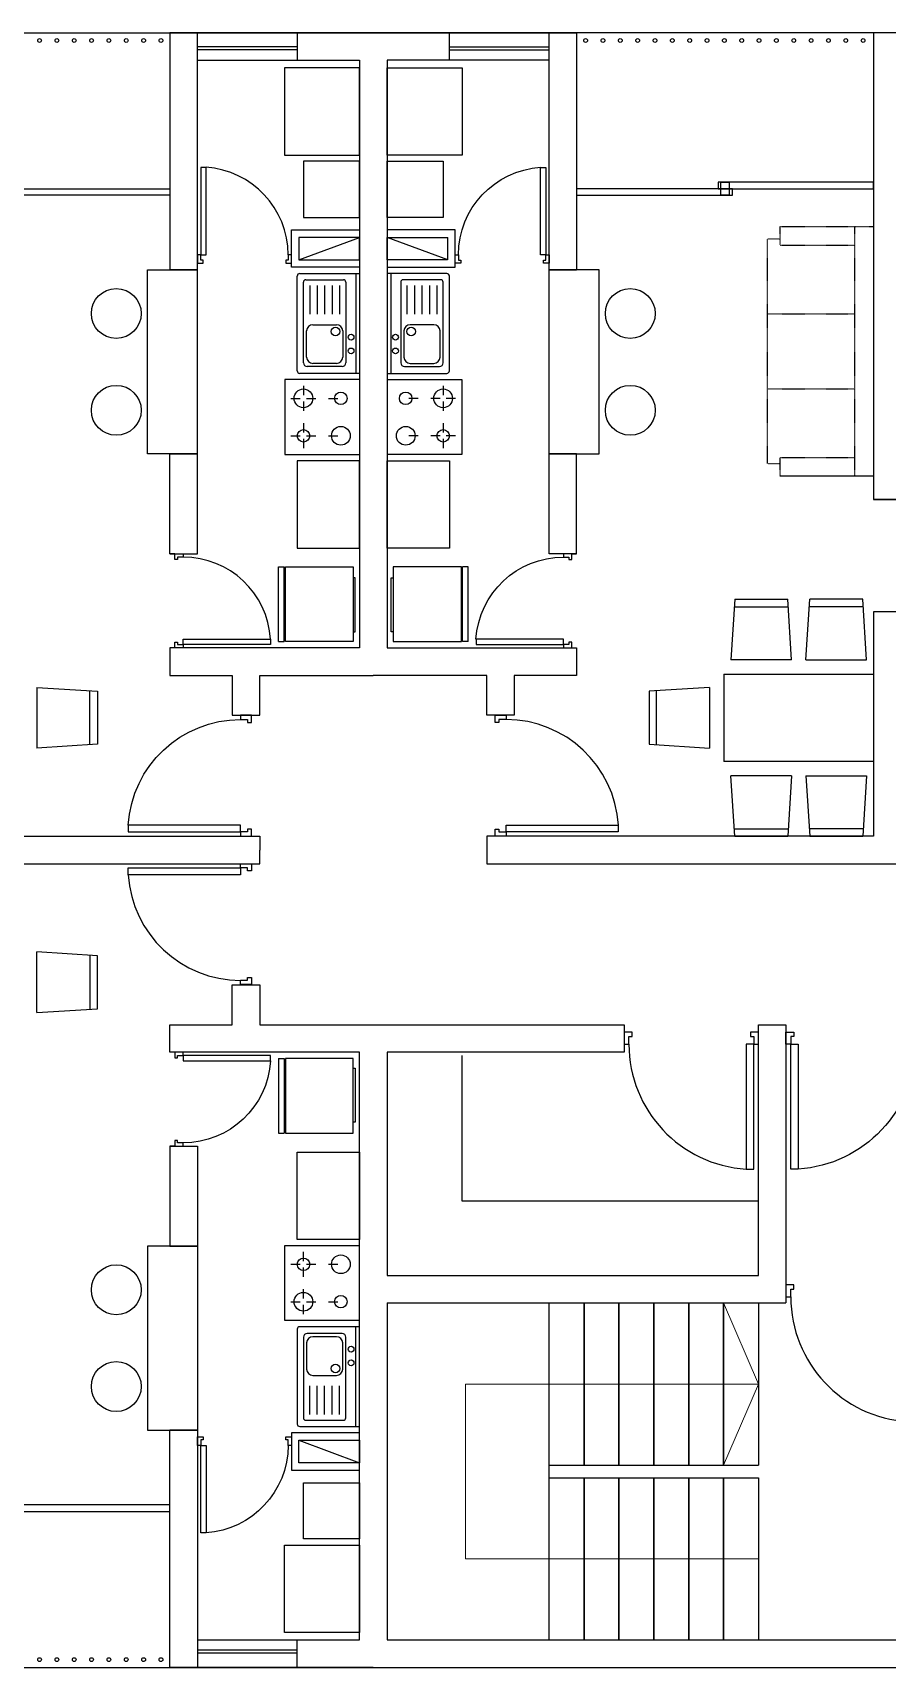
# Model space of a CAD drawing. Header units: inches. Extents: x -1960 to 5063, y 53 to 5870.
# Drawn here: x 1078 to 1763, y 2011 to 3321 of the extents above; entities that cross this region are included whole.
import ezdxf

# ---------------------------------------------------------------- set-up
doc = ezdxf.new("R2010")
doc.units = ezdxf.units.IN
doc.header["$MEASUREMENT"] = 0
doc.linetypes.add('HIDDEN', pattern=[0.375, 0.25, -0.125])
for name, color, linetype in [('00_CONJUNTO', 1, 'Continuous'), ('01 BLOQUES MUEBLES', 1, 'Continuous'), ('01 MUROS', 7, 'Continuous'), ('01 PUERTAS Y VENTANAS', 246, 'Continuous'), ('_LOSA', 250, 'Continuous')]:
    doc.layers.add(name, color=color, linetype=linetype)
doc.layers.add('_ELEV 1', color=7, linetype='Continuous', lineweight=9)

# ---------------------------------------------------------------- blocks, each defined once
blk = doc.blocks.new('*U24')
at = {"layer": '01 PUERTAS Y VENTANAS'}
for points in [[(1555.7, 4997.8), (1633.7, 4997.8), (1633.7, 4993.1), (1555.7, 4993.1)], [(1633.7, 4997.8), (1633.7, 5000.8), (1641.2, 5000.8), (1641.2, 4995.8), (1638.7, 4995.8), (1638.7, 4997.8)], [(1633.7, 4916.8), (1633.7, 4919.8), (1638.7, 4919.8), (1638.7, 4921.8), (1641.2, 4921.8), (1641.2, 4916.8)]]:
    blk.add_lwpolyline(points, close=True, dxfattribs=at)
at = {"layer": '01 PUERTAS Y VENTANAS', "color": 8}
blk.add_arc((1633.8, 4998.1), 78.3, 183.6465, 269.9158, dxfattribs=at)
blk = doc.blocks.new('*U28')
at = {"layer": '01 PUERTAS Y VENTANAS'}
for points in [[(1557.2, 4993.3), (1560.2, 4993.3), (1560.2, 4998.2), (1562.2, 4998.2), (1562.2, 5000.8), (1557.2, 5000.8)], [(1638.2, 4915.3), (1638.2, 4993.3), (1633.5, 4993.3), (1633.5, 4915.3)], [(1638.2, 4993.3), (1641.2, 4993.3), (1641.2, 5000.8), (1636.2, 5000.8), (1636.2, 4998.2), (1638.2, 4998.2)]]:
    blk.add_lwpolyline(points, close=True, dxfattribs=at)
at = {"layer": '01 PUERTAS Y VENTANAS', "color": 8}
blk.add_arc((1638.5, 4993.4), 78.3, 180.0842, 266.3535, dxfattribs=at)
blk = doc.blocks.new('*U25')
at = {"layer": '01 PUERTAS Y VENTANAS'}
for points in [[(1644.2, 4993.3), (1641.2, 4993.3), (1641.2, 5000.8), (1646.2, 5000.8), (1646.2, 4998.2), (1644.2, 4998.2)], [(1725.2, 4993.3), (1722.2, 4993.3), (1722.2, 4998.2), (1720.2, 4998.2), (1720.2, 5000.8), (1725.2, 5000.8)], [(1644.2, 4915.3), (1644.2, 4993.3), (1648.9, 4993.3), (1648.9, 4915.3)]]:
    blk.add_lwpolyline(points, close=True, dxfattribs=at)
at = {"layer": '01 PUERTAS Y VENTANAS', "color": 8}
blk.add_arc((1644, 4993.4), 78.3, 273.6465, 359.9158, dxfattribs=at)
blk = doc.blocks.new('*U26')
at = {"layer": '01 PUERTAS Y VENTANAS'}
for points in [[(1648.7, 4997.8), (1648.7, 5000.8), (1641.2, 5000.8), (1641.2, 4995.8), (1643.8, 4995.8), (1643.8, 4997.8)], [(1726.7, 4997.8), (1648.7, 4997.8), (1648.7, 4993.1), (1726.7, 4993.1)], [(1648.7, 4916.8), (1648.7, 4919.8), (1643.8, 4919.8), (1643.8, 4921.8), (1641.2, 4921.8), (1641.2, 4916.8)]]:
    blk.add_lwpolyline(points, close=True, dxfattribs=at)
at = {"layer": '01 PUERTAS Y VENTANAS', "color": 8}
blk.add_arc((1648.6, 4998.1), 78.3, 270.0842, 356.3535, dxfattribs=at)

msp = doc.modelspace()

# ---------------------------------------------------------------- linework, layer by layer
at = {"color": 7, "ltscale": 9}
for p, q in [((1291, 3138.6), (1339.7, 3156.6)), ((1410.4, 3138.6), (1361.7, 3156.6)), ((1291, 2192.6), (1339.7, 2174.6))]:
    msp.add_line(p, q, dxfattribs=at)
at = {"layer": '00_CONJUNTO', "color": 7}
for p, q in [((1209.7, 3130.6), (1187.7, 3130.6)), ((1209.7, 3130.6), (1209.7, 3130.6)), ((1491.7, 3130.6), (1491.7, 3130.6)), ((1491.7, 3130.6), (1513.7, 3130.6)), ((1209.7, 2200.6), (1187.7, 2200.6)), ((1209.7, 2200.6), (1209.7, 2200.6))]:
    msp.add_line(p, q, dxfattribs=at)
at = {"layer": '01 BLOQUES MUEBLES', "color": 7}
for p, q in [((1339.6, 3292.6), (1279.6, 3292.6)), ((1279.6, 3292.6), (1279.6, 3222.6)), ((1339.7, 3222.6), (1339.7, 3292.6)), ((1361.7, 3222.6), (1361.7, 3292.6)), ((1361.9, 3292.6), (1421.9, 3292.6)), ((1421.9, 3292.6), (1421.9, 3222.6)), ((1279.6, 3222.6), (1339.7, 3222.6)), ((1421.9, 3222.6), (1361.7, 3222.6)), ((1294.7, 3217.6), (1294.7, 3172.6)), ((1339.7, 3217.6), (1294.7, 3217.6)), ((1339.7, 3172.6), (1339.7, 3217.6)), ((1361.7, 3172.6), (1361.7, 3217.6)), ((1361.7, 3217.6), (1406.7, 3217.6)), ((1406.7, 3217.6), (1406.7, 3172.6)), ((1294.7, 3172.6), (1339.7, 3172.6)), ((1406.7, 3172.6), (1361.7, 3172.6)), ((1751.7, 3165.3), (1751.7, 2965.3)), ((1169.7, 2983), (1169.7, 3130.6)), ((1169.7, 3130.6), (1209.7, 3130.6)), ((1209.7, 2983), (1209.7, 3130.6)), ((1289.7, 3049.6), (1289.7, 3125.6)), ((1291.7, 3127.6), (1339.7, 3127.6)), ((1294.7, 3086.1), (1294.7, 3120.6)), ((1296.7, 3122.6), (1326.7, 3122.6)), ((1299.7, 3118.1), (1299.7, 3095)), ((1305.7, 3118.1), (1305.7, 3095)), ((1311.7, 3118.1), (1311.7, 3095)), ((1317.7, 3118.1), (1317.7, 3095)), ((1323.7, 3118.1), (1323.7, 3095)), ((1328.7, 3120.6), (1328.7, 3056.1)), ((1336.7, 3127.6), (1336.7, 3047.6)), ((1339.7, 3127.6), (1339.7, 3047.6)), ((1409.7, 3127.6), (1361.7, 3127.6)), ((1361.7, 3127.6), (1361.7, 3047.6)), ((1364.7, 3127.6), (1364.7, 3047.6)), ((1372.7, 3120.6), (1372.7, 3056.1)), ((1404.7, 3122.6), (1374.7, 3122.6)), ((1377.7, 3118.1), (1377.7, 3095)), ((1383.7, 3118.1), (1383.7, 3095)), ((1389.7, 3118.1), (1389.7, 3095)), ((1395.7, 3118.1), (1395.7, 3095)), ((1401.7, 3118.1), (1401.7, 3095)), ((1406.7, 3086.1), (1406.7, 3120.6)), ((1411.7, 3049.6), (1411.7, 3125.6)), ((1531.7, 3130.6), (1491.7, 3130.6)), ((1491.7, 2983), (1491.7, 3130.6)), ((1531.7, 2983), (1531.7, 3130.6)), ((1294.7, 3056.1), (1294.7, 3086.1)), ((1297.2, 3060.6), (1297.2, 3081.6)), ((1302.2, 3086.6), (1321.2, 3086.6)), ((1326.2, 3081.6), (1326.2, 3060.6)), ((1375.2, 3081.6), (1375.2, 3060.6)), ((1399.2, 3086.6), (1380.2, 3086.6)), ((1404.2, 3060.6), (1404.2, 3081.6)), ((1406.7, 3056.1), (1406.7, 3086.1)), ((1325.7, 3053.1), (1297.7, 3053.1)), ((1321.2, 3055.6), (1302.2, 3055.6)), ((1375.7, 3053.1), (1403.7, 3053.1)), ((1380.2, 3055.6), (1399.2, 3055.6)), ((1339.7, 3047.6), (1291.7, 3047.6)), ((1361.7, 3047.6), (1409.7, 3047.6)), ((1209.7, 2983), (1169.7, 2983)), ((1339.7, 2977.6), (1289.7, 2977.6)), ((1289.7, 2977.6), (1289.7, 2907.6)), ((1339.7, 2907.6), (1339.7, 2977.6)), ((1361.7, 2977.6), (1411.7, 2977.6)), ((1361.7, 2907.6), (1361.7, 2977.6)), ((1411.7, 2977.6), (1411.7, 2907.6)), ((1491.7, 2983), (1531.7, 2983)), ((1751.7, 2965.3), (1676.7, 2965.3)), ((1289.7, 2907.6), (1339.7, 2907.6)), ((1411.7, 2907.6), (1361.7, 2907.6)), ((1274.7, 2832.6), (1274.7, 2892.6)), ((1274.7, 2892.6), (1279.2, 2892.6)), ((1279.2, 2832.6), (1279.2, 2892.6)), ((1280.2, 2832.6), (1280.2, 2892.6)), ((1280.2, 2892.6), (1334.7, 2892.6)), ((1334.7, 2892.6), (1334.7, 2832.6)), ((1336.3, 2883.8), (1334.7, 2883.8)), ((1336.3, 2840.6), (1336.3, 2883.8)), ((1365.1, 2840.6), (1365.1, 2883.8)), ((1365.1, 2883.8), (1366.7, 2883.8)), ((1366.7, 2892.6), (1366.7, 2832.6)), ((1421.3, 2892.6), (1366.7, 2892.6)), ((1421.3, 2832.6), (1421.3, 2892.6)), ((1422.2, 2832.6), (1422.2, 2892.6)), ((1426.7, 2892.6), (1422.2, 2892.6)), ((1426.7, 2832.6), (1426.7, 2892.6)), ((1640.4, 2866.6), (1637.4, 2818.1)), ((1640.4, 2866.6), (1682.9, 2866.6)), ((1640.4, 2860.6), (1682.9, 2860.6)), ((1685.9, 2818.1), (1682.9, 2866.6)), ((1697.5, 2818.1), (1700.5, 2866.6)), ((1743, 2866.6), (1700.5, 2866.6)), ((1743, 2860.6), (1700.5, 2860.6)), ((1746.1, 2818.1), (1743, 2866.6)), ((1274.7, 2832.6), (1279.2, 2832.6)), ((1334.7, 2832.6), (1280.2, 2832.6)), ((1334.7, 2840.6), (1336.3, 2840.6)), ((1366.7, 2840.6), (1365.1, 2840.6)), ((1366.7, 2832.6), (1421.3, 2832.6)), ((1426.7, 2832.6), (1422.2, 2832.6)), ((1685.9, 2818.1), (1637.4, 2818.1)), ((1697.5, 2818.1), (1746.1, 2818.1)), ((1631.7, 2806.6), (1631.7, 2736.6)), ((1631.7, 2806.6), (1751.7, 2806.6)), ((1081.1, 2795.9), (1129.7, 2792.9)), ((1081.1, 2795.9), (1081.1, 2747.3)), ((1123.6, 2750.4), (1123.6, 2792.9)), ((1129.7, 2792.9), (1129.7, 2750.4)), ((1620.3, 2795.9), (1571.7, 2792.9)), ((1571.7, 2792.9), (1571.7, 2750.4)), ((1577.8, 2750.4), (1577.8, 2792.9)), ((1620.3, 2795.9), (1620.3, 2747.3)), ((1129.7, 2750.4), (1081.1, 2747.3)), ((1571.7, 2750.4), (1620.3, 2747.3)), ((1751.7, 2736.6), (1631.7, 2736.6)), ((1685.9, 2725.2), (1637.4, 2725.2)), ((1640.4, 2676.6), (1637.4, 2725.2)), ((1685.9, 2725.2), (1682.9, 2676.6)), ((1697.5, 2725.2), (1700.5, 2676.6)), ((1697.5, 2725.2), (1746.1, 2725.2)), ((1746.1, 2725.2), (1743, 2676.6)), ((1640.4, 2682.7), (1682.9, 2682.7)), ((1640.4, 2676.6), (1682.9, 2676.6)), ((1743, 2682.7), (1700.5, 2682.7)), ((1700.5, 2676.6), (1743, 2676.6)), ((1081.1, 2535.3), (1081.1, 2583.9)), ((1129.7, 2580.9), (1081.1, 2583.9)), ((1123.6, 2580.9), (1123.6, 2538.4)), ((1129.7, 2538.4), (1129.7, 2580.9)), ((1081.1, 2535.3), (1129.7, 2538.4)), ((1274.7, 2498.6), (1274.7, 2438.6)), ((1274.7, 2498.6), (1279.2, 2498.6)), ((1279.2, 2498.6), (1279.2, 2438.6)), ((1280.2, 2498.6), (1280.2, 2438.6)), ((1334.7, 2498.6), (1280.2, 2498.6)), ((1334.7, 2438.6), (1334.7, 2498.6)), ((1334.7, 2490.7), (1336.3, 2490.7)), ((1336.3, 2490.7), (1336.3, 2447.5)), ((1421.7, 2501), (1421.7, 2384.6)), ((1274.7, 2438.6), (1279.2, 2438.6)), ((1280.2, 2438.6), (1334.7, 2438.6)), ((1336.3, 2447.5), (1334.7, 2447.5)), ((1289.7, 2353.6), (1289.7, 2423.6)), ((1289.7, 2423.6), (1339.7, 2423.6)), ((1339.7, 2423.6), (1339.7, 2353.6)), ((1421.7, 2384.6), (1659.5, 2384.6)), ((1209.7, 2348.2), (1169.7, 2348.2)), ((1169.7, 2348.2), (1169.7, 2200.6)), ((1209.7, 2348.2), (1209.7, 2200.6)), ((1339.7, 2353.6), (1289.7, 2353.6)), ((1289.7, 2281.6), (1289.7, 2205.6)), ((1339.7, 2283.6), (1291.7, 2283.6)), ((1336.7, 2203.6), (1336.7, 2283.6)), ((1339.7, 2203.6), (1339.7, 2283.6)), ((1294.7, 2275.1), (1294.7, 2245.1)), ((1297.2, 2270.6), (1297.2, 2249.6)), ((1325.7, 2278.1), (1297.7, 2278.1)), ((1321.2, 2275.6), (1302.2, 2275.6)), ((1326.2, 2249.6), (1326.2, 2270.6)), ((1328.7, 2210.6), (1328.7, 2275.1)), ((1294.7, 2245.1), (1294.7, 2210.6)), ((1302.2, 2244.6), (1321.2, 2244.6)), ((1299.7, 2213.2), (1299.7, 2236.3)), ((1305.7, 2213.2), (1305.7, 2236.3)), ((1311.7, 2213.2), (1311.7, 2236.3)), ((1317.7, 2213.2), (1317.7, 2236.3)), ((1323.7, 2213.2), (1323.7, 2236.3)), ((1291.7, 2203.6), (1339.7, 2203.6)), ((1296.7, 2208.6), (1326.7, 2208.6)), ((1169.7, 2200.6), (1209.7, 2200.6)), ((1294.7, 2113.6), (1294.7, 2158.6)), ((1294.7, 2158.6), (1339.7, 2158.6)), ((1339.7, 2158.6), (1339.7, 2113.6)), ((1339.7, 2113.6), (1294.7, 2113.6)), ((1279.6, 2038.6), (1279.6, 2108.6)), ((1279.6, 2108.6), (1339.7, 2108.6)), ((1339.7, 2108.6), (1339.7, 2038.6)), ((1339.6, 2038.6), (1279.6, 2038.6))]:
    msp.add_line(p, q, dxfattribs=at)
at = {"layer": '01 BLOQUES MUEBLES', "color": 7, "linetype": 'HIDDEN', "ltscale": 0.01}
for p, q in [((1676.7, 3150.3), (1676.7, 3165.3)), ((1676.7, 3165.3), (1751.7, 3165.3)), ((1736.7, 2965.3), (1736.7, 3165.3)), ((1666.7, 2975.3), (1666.7, 3155.3)), ((1666.7, 3155.3), (1676.7, 3155.3)), ((1676.7, 3150.3), (1736.7, 3150.3)), ((1666.7, 3095.3), (1736.7, 3095.3)), ((1666.7, 3035.3), (1736.7, 3035.3)), ((1666.7, 2975.3), (1676.7, 2975.3)), ((1676.7, 2965.3), (1676.7, 2980.3)), ((1676.7, 2980.3), (1736.7, 2980.3))]:
    msp.add_line(p, q, dxfattribs=at)
at = {"layer": '01 BLOQUES MUEBLES', "color": 7, "ltscale": 0.02}
for p, q in [((1339.7, 3042.6), (1279.7, 3042.6)), ((1339.7, 3042.6), (1279.7, 3042.6)), ((1339.7, 3042.6), (1279.7, 3042.6)), ((1339.7, 3042.6), (1279.7, 3042.6)), ((1279.7, 3042.6), (1279.7, 2982.6)), ((1339.7, 3042.6), (1279.7, 3042.6)), ((1361.7, 3042.6), (1421.7, 3042.6)), ((1361.7, 3042.6), (1421.7, 3042.6)), ((1361.7, 3042.6), (1421.7, 3042.6)), ((1361.7, 3042.6), (1421.7, 3042.6)), ((1361.7, 3042.6), (1421.7, 3042.6)), ((1421.7, 3042.6), (1421.7, 2982.6)), ((1284.7, 3027.6), (1292.2, 3027.6)), ((1284.7, 3027.6), (1292.2, 3027.6)), ((1284.7, 3027.6), (1292.2, 3027.6)), ((1284.7, 3027.6), (1292.2, 3027.6)), ((1284.7, 3027.6), (1292.2, 3027.6)), ((1294.7, 3037.6), (1294.7, 3030.1)), ((1294.7, 3037.6), (1294.7, 3030.1)), ((1294.7, 3037.6), (1294.7, 3030.1)), ((1294.7, 3037.6), (1294.7, 3030.1)), ((1294.7, 3037.6), (1294.7, 3030.1)), ((1297.2, 3027.6), (1304.7, 3027.6)), ((1297.2, 3027.6), (1304.7, 3027.6)), ((1297.2, 3027.6), (1304.7, 3027.6)), ((1297.2, 3027.6), (1304.7, 3027.6)), ((1297.2, 3027.6), (1304.7, 3027.6)), ((1314.7, 3027.6), (1322.2, 3027.6)), ((1314.7, 3027.6), (1322.2, 3027.6)), ((1314.7, 3027.6), (1322.2, 3027.6)), ((1314.7, 3027.6), (1322.2, 3027.6)), ((1314.7, 3027.6), (1322.2, 3027.6)), ((1386.7, 3027.6), (1379.2, 3027.6)), ((1386.7, 3027.6), (1379.2, 3027.6)), ((1386.7, 3027.6), (1379.2, 3027.6)), ((1386.7, 3027.6), (1379.2, 3027.6)), ((1386.7, 3027.6), (1379.2, 3027.6)), ((1404.2, 3027.6), (1396.7, 3027.6)), ((1404.2, 3027.6), (1396.7, 3027.6)), ((1404.2, 3027.6), (1396.7, 3027.6)), ((1404.2, 3027.6), (1396.7, 3027.6)), ((1404.2, 3027.6), (1396.7, 3027.6)), ((1406.7, 3037.6), (1406.7, 3030.1)), ((1406.7, 3037.6), (1406.7, 3030.1)), ((1406.7, 3037.6), (1406.7, 3030.1)), ((1406.7, 3037.6), (1406.7, 3030.1)), ((1406.7, 3037.6), (1406.7, 3030.1)), ((1416.7, 3027.6), (1409.2, 3027.6)), ((1416.7, 3027.6), (1409.2, 3027.6)), ((1416.7, 3027.6), (1409.2, 3027.6)), ((1416.7, 3027.6), (1409.2, 3027.6)), ((1416.7, 3027.6), (1409.2, 3027.6)), ((1294.7, 3025.1), (1294.7, 3017.6)), ((1294.7, 3025.1), (1294.7, 3017.6)), ((1294.7, 3025.1), (1294.7, 3017.6)), ((1294.7, 3025.1), (1294.7, 3017.6)), ((1294.7, 3025.1), (1294.7, 3017.6)), ((1406.7, 3025.1), (1406.7, 3017.6)), ((1406.7, 3025.1), (1406.7, 3017.6)), ((1406.7, 3025.1), (1406.7, 3017.6)), ((1406.7, 3025.1), (1406.7, 3017.6)), ((1406.7, 3025.1), (1406.7, 3017.6)), ((1294.7, 3007.6), (1294.7, 3000.1)), ((1294.7, 3007.6), (1294.7, 3000.1)), ((1294.7, 3007.6), (1294.7, 3000.1)), ((1294.7, 3007.6), (1294.7, 3000.1)), ((1294.7, 3007.6), (1294.7, 3000.1)), ((1406.7, 3007.6), (1406.7, 3000.1)), ((1406.7, 3007.6), (1406.7, 3000.1)), ((1406.7, 3007.6), (1406.7, 3000.1)), ((1406.7, 3007.6), (1406.7, 3000.1)), ((1406.7, 3007.6), (1406.7, 3000.1)), ((1284.7, 2997.6), (1292.2, 2997.6)), ((1284.7, 2997.6), (1292.2, 2997.6)), ((1284.7, 2997.6), (1292.2, 2997.6)), ((1284.7, 2997.6), (1292.2, 2997.6)), ((1284.7, 2997.6), (1292.2, 2997.6)), ((1294.7, 2995.1), (1294.7, 2987.6)), ((1294.7, 2995.1), (1294.7, 2987.6)), ((1294.7, 2995.1), (1294.7, 2987.6)), ((1294.7, 2995.1), (1294.7, 2987.6)), ((1294.7, 2995.1), (1294.7, 2987.6)), ((1297.2, 2997.6), (1304.7, 2997.6)), ((1297.2, 2997.6), (1304.7, 2997.6)), ((1297.2, 2997.6), (1304.7, 2997.6)), ((1297.2, 2997.6), (1304.7, 2997.6)), ((1297.2, 2997.6), (1304.7, 2997.6)), ((1314.7, 2997.6), (1322.2, 2997.6)), ((1314.7, 2997.6), (1322.2, 2997.6)), ((1314.7, 2997.6), (1322.2, 2997.6)), ((1314.7, 2997.6), (1322.2, 2997.6)), ((1314.7, 2997.6), (1322.2, 2997.6)), ((1386.7, 2997.6), (1379.2, 2997.6)), ((1386.7, 2997.6), (1379.2, 2997.6)), ((1386.7, 2997.6), (1379.2, 2997.6)), ((1386.7, 2997.6), (1379.2, 2997.6)), ((1386.7, 2997.6), (1379.2, 2997.6)), ((1404.2, 2997.6), (1396.7, 2997.6)), ((1404.2, 2997.6), (1396.7, 2997.6)), ((1404.2, 2997.6), (1396.7, 2997.6)), ((1404.2, 2997.6), (1396.7, 2997.6)), ((1404.2, 2997.6), (1396.7, 2997.6)), ((1406.7, 2995.1), (1406.7, 2987.6)), ((1406.7, 2995.1), (1406.7, 2987.6)), ((1406.7, 2995.1), (1406.7, 2987.6)), ((1406.7, 2995.1), (1406.7, 2987.6)), ((1406.7, 2995.1), (1406.7, 2987.6)), ((1416.7, 2997.6), (1409.2, 2997.6)), ((1416.7, 2997.6), (1409.2, 2997.6)), ((1416.7, 2997.6), (1409.2, 2997.6)), ((1416.7, 2997.6), (1409.2, 2997.6)), ((1416.7, 2997.6), (1409.2, 2997.6)), ((1279.7, 2982.6), (1339.7, 2982.6)), ((1421.7, 2982.6), (1361.7, 2982.6)), ((1279.7, 2288.6), (1279.7, 2348.6)), ((1279.7, 2348.6), (1339.7, 2348.6)), ((1284.7, 2333.6), (1292.2, 2333.6)), ((1284.7, 2333.6), (1292.2, 2333.6)), ((1284.7, 2333.6), (1292.2, 2333.6)), ((1284.7, 2333.6), (1292.2, 2333.6)), ((1284.7, 2333.6), (1292.2, 2333.6)), ((1294.7, 2336.1), (1294.7, 2343.6)), ((1294.7, 2336.1), (1294.7, 2343.6)), ((1294.7, 2336.1), (1294.7, 2343.6)), ((1294.7, 2336.1), (1294.7, 2343.6)), ((1294.7, 2336.1), (1294.7, 2343.6)), ((1297.2, 2333.6), (1304.7, 2333.6)), ((1297.2, 2333.6), (1304.7, 2333.6)), ((1297.2, 2333.6), (1304.7, 2333.6)), ((1297.2, 2333.6), (1304.7, 2333.6)), ((1297.2, 2333.6), (1304.7, 2333.6)), ((1314.7, 2333.6), (1322.2, 2333.6)), ((1314.7, 2333.6), (1322.2, 2333.6)), ((1314.7, 2333.6), (1322.2, 2333.6)), ((1314.7, 2333.6), (1322.2, 2333.6)), ((1314.7, 2333.6), (1322.2, 2333.6)), ((1294.7, 2323.6), (1294.7, 2331.1)), ((1294.7, 2323.6), (1294.7, 2331.1)), ((1294.7, 2323.6), (1294.7, 2331.1)), ((1294.7, 2323.6), (1294.7, 2331.1)), ((1294.7, 2323.6), (1294.7, 2331.1)), ((1294.7, 2306.1), (1294.7, 2313.6)), ((1294.7, 2306.1), (1294.7, 2313.6)), ((1294.7, 2306.1), (1294.7, 2313.6)), ((1294.7, 2306.1), (1294.7, 2313.6)), ((1294.7, 2306.1), (1294.7, 2313.6)), ((1284.7, 2303.6), (1292.2, 2303.6)), ((1284.7, 2303.6), (1292.2, 2303.6)), ((1284.7, 2303.6), (1292.2, 2303.6)), ((1284.7, 2303.6), (1292.2, 2303.6)), ((1284.7, 2303.6), (1292.2, 2303.6)), ((1294.7, 2293.6), (1294.7, 2301.1)), ((1294.7, 2293.6), (1294.7, 2301.1)), ((1294.7, 2293.6), (1294.7, 2301.1)), ((1294.7, 2293.6), (1294.7, 2301.1)), ((1294.7, 2293.6), (1294.7, 2301.1)), ((1297.2, 2303.6), (1304.7, 2303.6)), ((1297.2, 2303.6), (1304.7, 2303.6)), ((1297.2, 2303.6), (1304.7, 2303.6)), ((1297.2, 2303.6), (1304.7, 2303.6)), ((1297.2, 2303.6), (1304.7, 2303.6)), ((1314.7, 2303.6), (1322.2, 2303.6)), ((1314.7, 2303.6), (1322.2, 2303.6)), ((1314.7, 2303.6), (1322.2, 2303.6)), ((1314.7, 2303.6), (1322.2, 2303.6)), ((1314.7, 2303.6), (1322.2, 2303.6)), ((1339.7, 2288.6), (1279.7, 2288.6)), ((1339.7, 2288.6), (1279.7, 2288.6)), ((1339.7, 2288.6), (1279.7, 2288.6)), ((1339.7, 2288.6), (1279.7, 2288.6)), ((1339.7, 2288.6), (1279.7, 2288.6))]:
    msp.add_line(p, q, dxfattribs=at)
at = {"layer": '01 BLOQUES MUEBLES', "color": 7}
for centre, radius in [((1144.7, 3095.6), 20), ((1556.7, 3095.6), 20), ((1320.4, 3081.2), 3.5), ((1332.9, 3076.6), 2.32), ((1368.5, 3076.6), 2.32), ((1381, 3081.2), 3.5), ((1332.9, 3065.6), 2.32), ((1368.5, 3065.6), 2.32), ((1144.7, 3018), 20), ((1556.7, 3018), 20), ((1144.7, 2313.2), 20), ((1332.9, 2265.6), 2.32), ((1144.7, 2235.6), 20), ((1320.4, 2250.1), 3.5), ((1332.9, 2254.6), 2.32)]:
    msp.add_circle(centre, radius, dxfattribs=at)
at = {"layer": '01 BLOQUES MUEBLES', "color": 7, "ltscale": 0.02}
for centre, radius in [((1294.7, 3027.6), 7.5), ((1294.7, 3027.6), 7.5), ((1294.7, 3027.6), 7.5), ((1294.7, 3027.6), 7.5), ((1294.7, 3027.6), 7.5), ((1324.7, 3027.6), 5), ((1324.7, 3027.6), 5), ((1324.7, 3027.6), 5), ((1324.7, 3027.6), 5), ((1324.7, 3027.6), 5), ((1376.7, 3027.6), 5), ((1376.7, 3027.6), 5), ((1376.7, 3027.6), 5), ((1376.7, 3027.6), 5), ((1376.7, 3027.6), 5), ((1406.7, 3027.6), 7.5), ((1406.7, 3027.6), 7.5), ((1406.7, 3027.6), 7.5), ((1406.7, 3027.6), 7.5), ((1406.7, 3027.6), 7.5), ((1294.7, 2997.6), 5), ((1294.7, 2997.6), 5), ((1294.7, 2997.6), 5), ((1294.7, 2997.6), 5), ((1294.7, 2997.6), 5), ((1324.7, 2997.6), 7.5), ((1324.7, 2997.6), 7.5), ((1324.7, 2997.6), 7.5), ((1324.7, 2997.6), 7.5), ((1324.7, 2997.6), 7.5), ((1376.7, 2997.6), 7.5), ((1376.7, 2997.6), 7.5), ((1376.7, 2997.6), 7.5), ((1376.7, 2997.6), 7.5), ((1376.7, 2997.6), 7.5), ((1406.7, 2997.6), 5), ((1406.7, 2997.6), 5), ((1406.7, 2997.6), 5), ((1406.7, 2997.6), 5), ((1406.7, 2997.6), 5), ((1294.7, 2333.6), 5), ((1294.7, 2333.6), 5), ((1294.7, 2333.6), 5), ((1294.7, 2333.6), 5), ((1294.7, 2333.6), 5), ((1324.7, 2333.6), 7.5), ((1324.7, 2333.6), 7.5), ((1324.7, 2333.6), 7.5), ((1324.7, 2333.6), 7.5), ((1324.7, 2333.6), 7.5), ((1294.7, 2303.6), 7.5), ((1294.7, 2303.6), 7.5), ((1294.7, 2303.6), 7.5), ((1294.7, 2303.6), 7.5), ((1294.7, 2303.6), 7.5), ((1324.7, 2303.6), 5), ((1324.7, 2303.6), 5), ((1324.7, 2303.6), 5), ((1324.7, 2303.6), 5), ((1324.7, 2303.6), 5)]:
    msp.add_circle(centre, radius, dxfattribs=at)
at = {"layer": '01 BLOQUES MUEBLES', "color": 7}
for centre, radius, start, end in [((1291.7, 3125.6), 2, 90, 180), ((1296.7, 3120.6), 2, 90, 180), ((1326.7, 3120.6), 2, 0, 90), ((1374.7, 3120.6), 2, 90, 180), ((1404.7, 3120.6), 2, 0, 90), ((1409.7, 3125.6), 2, 0, 90), ((1302.2, 3081.6), 5, 90, 180), ((1321.2, 3081.6), 5, 0, 90), ((1380.2, 3081.6), 5, 90, 180), ((1399.2, 3081.6), 5, 0, 90), ((1297.7, 3056.1), 3, 180, 270), ((1302.2, 3060.6), 5, 180, 270), ((1321.2, 3060.6), 5, 270, 0), ((1325.7, 3056.1), 3, 270, 0), ((1375.7, 3056.1), 3, 180, 270), ((1380.2, 3060.6), 5, 180, 270), ((1399.2, 3060.6), 5, 270, 0), ((1403.7, 3056.1), 3, 270, 0), ((1291.7, 3049.6), 2, 180, 270), ((1409.7, 3049.6), 2, 270, 360), ((1291.7, 2281.6), 2, 90, 180), ((1297.7, 2275.1), 3, 90, 180), ((1302.2, 2270.6), 5, 90, 180), ((1321.2, 2270.6), 5, 0, 90), ((1325.7, 2275.1), 3, 0, 90), ((1302.2, 2249.6), 5, 180, 270), ((1321.2, 2249.6), 5, 270, 0), ((1291.7, 2205.6), 2, 180, 270), ((1296.7, 2210.6), 2, 180, 270), ((1326.7, 2210.6), 2, 270, 0)]:
    msp.add_arc(centre, radius, start, end, dxfattribs=at)
at = {"layer": '01 MUROS', "color": 7}
for p, q in [((927.7, 3320.6), (1350.7, 3320.6)), ((1350.7, 3320.6), (1187.7, 3320.6)), ((1187.7, 3320.6), (1187.7, 3130.6)), ((1209.7, 3297.9), (1209.7, 3320.6)), ((1289.8, 3320.6), (1289.8, 3298.6)), ((1773.7, 3320.6), (1350.7, 3320.6)), ((1350.7, 3320.6), (1513.7, 3320.6)), ((1411.6, 3320.6), (1411.6, 3298.6)), ((1491.7, 3297.9), (1491.7, 3320.6)), ((1513.7, 3320.6), (1513.7, 3130.6)), ((1751.7, 3320.6), (1751.7, 2946.6)), ((1289.8, 3309.3), (1209.7, 3309.3)), ((1289.8, 3306.8), (1209.7, 3306.8)), ((1411.6, 3309.3), (1491.7, 3309.3)), ((1411.6, 3306.8), (1491.7, 3306.8)), ((1209.7, 2903), (1209.7, 3298.6)), ((1209.7, 3298.6), (1339.7, 3298.6)), ((1339.7, 3298.6), (1339.7, 2827.6)), ((1491.7, 3298.6), (1361.7, 3298.6)), ((1361.7, 3298.6), (1361.7, 2827.6)), ((1491.7, 2903), (1491.7, 3298.6)), ((1751.7, 3200.9), (1627.2, 3200.9)), ((1627.2, 3200.9), (1627.2, 3195.6)), ((1629.4, 3190.4), (1629.4, 3200.9)), ((1629.4, 3200.9), (1636, 3200.9)), ((1636, 3200.9), (1636, 3190.4)), ((1751.7, 3195.6), (1751.7, 3200.9)), ((1062.9, 3195.6), (1187.7, 3195.6)), ((1187.7, 3190.4), (1062.9, 3190.4)), ((1187.7, 3195.6), (1187.7, 3190.4)), ((1638.5, 3195.6), (1513.7, 3195.6)), ((1513.7, 3195.6), (1513.7, 3190.4)), ((1513.7, 3190.4), (1638.5, 3190.4)), ((1627.2, 3195.6), (1751.7, 3195.6)), ((1636, 3190.4), (1629.4, 3190.4)), ((1638.5, 3190.4), (1638.5, 3195.6)), ((1285.1, 3132.6), (1285.1, 3162.6)), ((1285.1, 3162.6), (1339.7, 3162.6)), ((1416.3, 3162.6), (1361.7, 3162.6)), ((1416.3, 3132.6), (1416.3, 3162.6)), ((1339.7, 3156.6), (1291, 3156.6)), ((1291.1, 3156.6), (1291.1, 3138.6)), ((1339.7, 3138.6), (1339.7, 3156.6)), ((1361.7, 3138.6), (1361.7, 3156.6)), ((1361.7, 3156.6), (1410.4, 3156.6)), ((1410.3, 3156.6), (1410.3, 3138.6)), ((1339.7, 3132.6), (1285.1, 3132.6)), ((1291.1, 3138.6), (1339.7, 3138.6)), ((1410.3, 3138.6), (1361.7, 3138.6)), ((1361.7, 3132.6), (1416.3, 3132.6)), ((1187.7, 3130.6), (1209.7, 3130.6)), ((1513.7, 3130.6), (1491.7, 3130.6)), ((1187.7, 2903), (1187.7, 2983)), ((1187.7, 2983), (1209.7, 2983)), ((1513.7, 2983), (1491.7, 2983)), ((1513.7, 2903), (1513.7, 2983)), ((1773.7, 2946.6), (1751.7, 2946.6)), ((1751.7, 2946.6), (1773.7, 2946.6)), ((1191.6, 2903), (1187.7, 2903)), ((1187.7, 2903), (1209.7, 2903)), ((1513.7, 2903), (1491.7, 2903)), ((1509.8, 2903), (1513.7, 2903)), ((1888.3, 2856.6), (1751.7, 2856.6)), ((1751.7, 2856.6), (1751.7, 2676.6)), ((1751.7, 2856.2), (1751.7, 2676.6)), ((1209.7, 2827.6), (1187.7, 2827.6)), ((1187.7, 2827.6), (1187.7, 2805.6)), ((1339.7, 2827.6), (1209.7, 2827.6)), ((1361.7, 2827.6), (1491.7, 2827.6)), ((1491.7, 2827.6), (1513.7, 2827.6)), ((1513.7, 2827.6), (1513.7, 2805.6)), ((1187.7, 2805.6), (1237.7, 2805.6)), ((1237.7, 2805.6), (1237.7, 2773.6)), ((1259.7, 2773.6), (1259.7, 2805.6)), ((1259.7, 2805.6), (1350.7, 2805.6)), ((1441.7, 2805.6), (1350.7, 2805.6)), ((1441.7, 2773.6), (1441.7, 2805.6)), ((1513.7, 2805.6), (1463.7, 2805.6)), ((1463.7, 2805.6), (1463.7, 2773.6)), ((1237.7, 2773.6), (1259.7, 2773.6)), ((1463.7, 2773.6), (1441.7, 2773.6)), ((949.7, 2676.6), (1259.7, 2676.6)), ((1259.7, 2676.6), (1259.7, 2665.6)), ((1751.7, 2676.6), (1441.7, 2676.6)), ((1441.7, 2676.6), (1441.7, 2665.6)), ((1259.7, 2654.6), (1259.7, 2665.6)), ((1441.7, 2665.6), (1441.7, 2654.6)), ((949.7, 2654.6), (1259.7, 2654.6)), ((1441.7, 2654.6), (1944.6, 2654.6)), ((1237.7, 2525.6), (1237.7, 2557.7)), ((1237.7, 2557.7), (1259.7, 2557.7)), ((1259.7, 2557.7), (1259.7, 2525.6)), ((1187.7, 2503.6), (1187.7, 2525.6)), ((1187.7, 2525.6), (1237.7, 2525.6)), ((1259.7, 2525.6), (1350.7, 2525.6)), ((1350.7, 2525.6), (1551.8, 2525.6)), ((1551.8, 2525.6), (1551.8, 2503.6)), ((1659.5, 2324.6), (1659.5, 2525.6)), ((1659.5, 2525.6), (1681.5, 2525.6)), ((1681.5, 2525.6), (1681.5, 2302.6)), ((1209.7, 2503.6), (1187.7, 2503.6)), ((1339.7, 2503.6), (1209.7, 2503.6)), ((1339.7, 2032.6), (1339.7, 2503.6)), ((1361.7, 2503.6), (1361.7, 2324.6)), ((1551.8, 2503.6), (1361.7, 2503.6)), ((1191.6, 2428.2), (1187.7, 2428.2)), ((1187.7, 2428.2), (1209.7, 2428.2)), ((1187.7, 2428.2), (1187.7, 2348.2)), ((1209.7, 2428.2), (1209.7, 2032.6)), ((1187.7, 2348.2), (1209.7, 2348.2)), ((1361.7, 2324.6), (1659.5, 2324.6)), ((1361.7, 2302.6), (1681.5, 2302.6)), ((1361.7, 2302.6), (1361.7, 2032.6)), ((1187.7, 2010.6), (1187.7, 2200.6)), ((1187.7, 2200.6), (1209.7, 2200.6)), ((1339.7, 2198.6), (1285.1, 2198.6)), ((1285.1, 2198.6), (1285.1, 2168.6)), ((1291.1, 2174.6), (1291.1, 2192.6)), ((1291.1, 2192.6), (1339.7, 2192.6)), ((1339.7, 2192.6), (1339.7, 2174.6)), ((1339.7, 2174.6), (1291, 2174.6)), ((1285.1, 2168.6), (1339.7, 2168.6)), ((1187.7, 2140.9), (1062.9, 2140.9)), ((1062.9, 2135.6), (1187.7, 2135.6)), ((1187.7, 2135.6), (1187.7, 2140.9)), ((1209.7, 2033.4), (1209.7, 2010.6)), ((1209.7, 2032.6), (1339.7, 2032.6)), ((1289.8, 2010.6), (1289.8, 2032.6)), ((1361.7, 2032.6), (1842.6, 2032.6)), ((1289.8, 2024.4), (1209.7, 2024.4)), ((1289.8, 2022), (1209.7, 2022)), ((927.7, 2010.6), (1350.7, 2010.6)), ((1350.7, 2010.6), (1187.7, 2010.6)), ((1350.7, 2010.6), (1853.6, 2010.6))]:
    msp.add_line(p, q, dxfattribs=at)
at = {"layer": '01 MUROS', "color": 7, "ltscale": 9}
for centre in [(1083.2, 3314.4), (1097.1, 3314.4), (1111, 3314.4), (1124.9, 3314.4), (1138.8, 3314.4), (1152.7, 3314.4), (1166.6, 3314.4), (1180.5, 3314.4), (1520.9, 3314.4), (1534.8, 3314.4), (1548.7, 3314.4), (1562.6, 3314.4), (1576.5, 3314.4), (1590.4, 3314.4), (1604.3, 3314.4), (1618.2, 3314.4), (1632.1, 3314.4), (1646, 3314.4), (1659.9, 3314.4), (1673.8, 3314.4), (1687.7, 3314.4), (1701.6, 3314.4), (1715.5, 3314.4), (1729.4, 3314.4), (1743.3, 3314.4), (1083.2, 2016.8), (1097.1, 2016.8), (1111, 2016.8), (1124.9, 2016.8), (1138.8, 2016.8), (1152.7, 2016.8), (1166.6, 2016.8), (1180.5, 2016.8)]:
    msp.add_circle(centre, 1.5, dxfattribs=at)
at = {"layer": '_ELEV 1', "color": 7}
for p, q in [((1631.5, 2172.6), (1631.5, 2302.6)), ((1631.5, 2302.6), (1659.5, 2237.6)), ((1424.5, 2111.8), (1424.5, 2237.6)), ((1424.5, 2237.6), (1659.5, 2237.6)), ((1659.5, 2237.6), (1631.5, 2172.6)), ((1424.5, 2097.6), (1424.5, 2111.8)), ((1659.5, 2097.6), (1424.5, 2097.6))]:
    msp.add_line(p, q, dxfattribs=at)
at = {"layer": '_LOSA', "color": 7, "ltscale": 9}
for p, q in [((1491.7, 2032.6), (1491.7, 2302.6)), ((1519.7, 2172.6), (1519.7, 2302.6)), ((1519.7, 2302.6), (1519.7, 2172.6)), ((1547.6, 2302.6), (1547.6, 2172.6)), ((1547.6, 2172.6), (1547.6, 2302.6)), ((1575.6, 2302.6), (1575.6, 2172.6)), ((1575.6, 2172.6), (1575.6, 2302.6)), ((1603.5, 2302.6), (1603.5, 2172.6)), ((1603.5, 2172.6), (1603.5, 2302.6)), ((1631.5, 2302.6), (1631.5, 2172.6)), ((1631.5, 2172.6), (1631.5, 2302.6)), ((1659.5, 2302.6), (1659.5, 2172.6)), ((1491.7, 2172.6), (1659.5, 2172.6)), ((1491.7, 2162.6), (1659.5, 2162.6)), ((1519.7, 2032.6), (1519.7, 2162.6)), ((1519.7, 2162.6), (1519.7, 2032.6)), ((1547.6, 2162.6), (1547.6, 2032.6)), ((1547.6, 2032.6), (1547.6, 2162.6)), ((1575.6, 2162.6), (1575.6, 2032.6)), ((1575.6, 2032.6), (1575.6, 2162.6)), ((1603.5, 2162.6), (1603.5, 2032.6)), ((1603.5, 2032.6), (1603.5, 2162.6)), ((1631.5, 2162.6), (1631.5, 2032.6)), ((1631.5, 2032.6), (1631.5, 2162.6)), ((1659.5, 2162.6), (1659.5, 2032.6))]:
    msp.add_line(p, q, dxfattribs=at)

# ---------------------------------------------------------------- block references
at = {"layer": '01 PUERTAS Y VENTANAS', "color": 7}
for name, p, xscale, yscale, zscale, rotation in [('*U28', (2682.7, 7624.2), 0.8975026016796874, 0.8975026016796874, 0.8975026016796874, 180), ('*U28', (18.7, 7624.2), -0.8975026016796874, 0.8975026016796874, 0.8975026016796874, 180), ('*U24', (2664.6, 7315.9), 0.8975026016796874, 0.8975026016796874, 0.8975026016796874, 180), ('*U24', (36.8, 7315.9), -0.8975026016796874, 0.8975026016796874, 0.8975026016796874, 180), ('*U25', (-4517.6, 782.8), -1.153931916447351, 1.153931916447351, 1.153931916447351, 270), ('*U25', (7219, 782.8), 1.153931916447351, 1.153931916447351, 1.153931916447351, 89.99999999999999), ('*U25', (-4517.6, 4548.5), 1.153931916447351, 1.153931916447351, 1.153931916447351, 270), ('*U26', (-4752.3, 4623.8), 1.282146573830468, 1.282146573830468, 1.282146573830468, 270), ('*U26', (8093.2, 4623.8), -1.282146573830468, 1.282146573830468, 1.282146573830468, 90), ('*U26', (-4622.6, 4421.4), 1.282146573830468, 1.282146573830468, 1.282146573830468, 270)]:
    msp.add_blockref(name, p, dxfattribs=dict(at, xscale=xscale, yscale=yscale, zscale=zscale, rotation=rotation))
at = {"layer": '01 PUERTAS Y VENTANAS', "color": 7, "xscale": -0.8975026016796874, "yscale": 0.8975026016796874, "zscale": 0.8975026016796874}
for name, p in [('*U24', (2664.6, -1984.6)), ('*U28', (2682.7, -2293))]:
    msp.add_blockref(name, p, dxfattribs=at)

doc.saveas('drawing.dxf')
